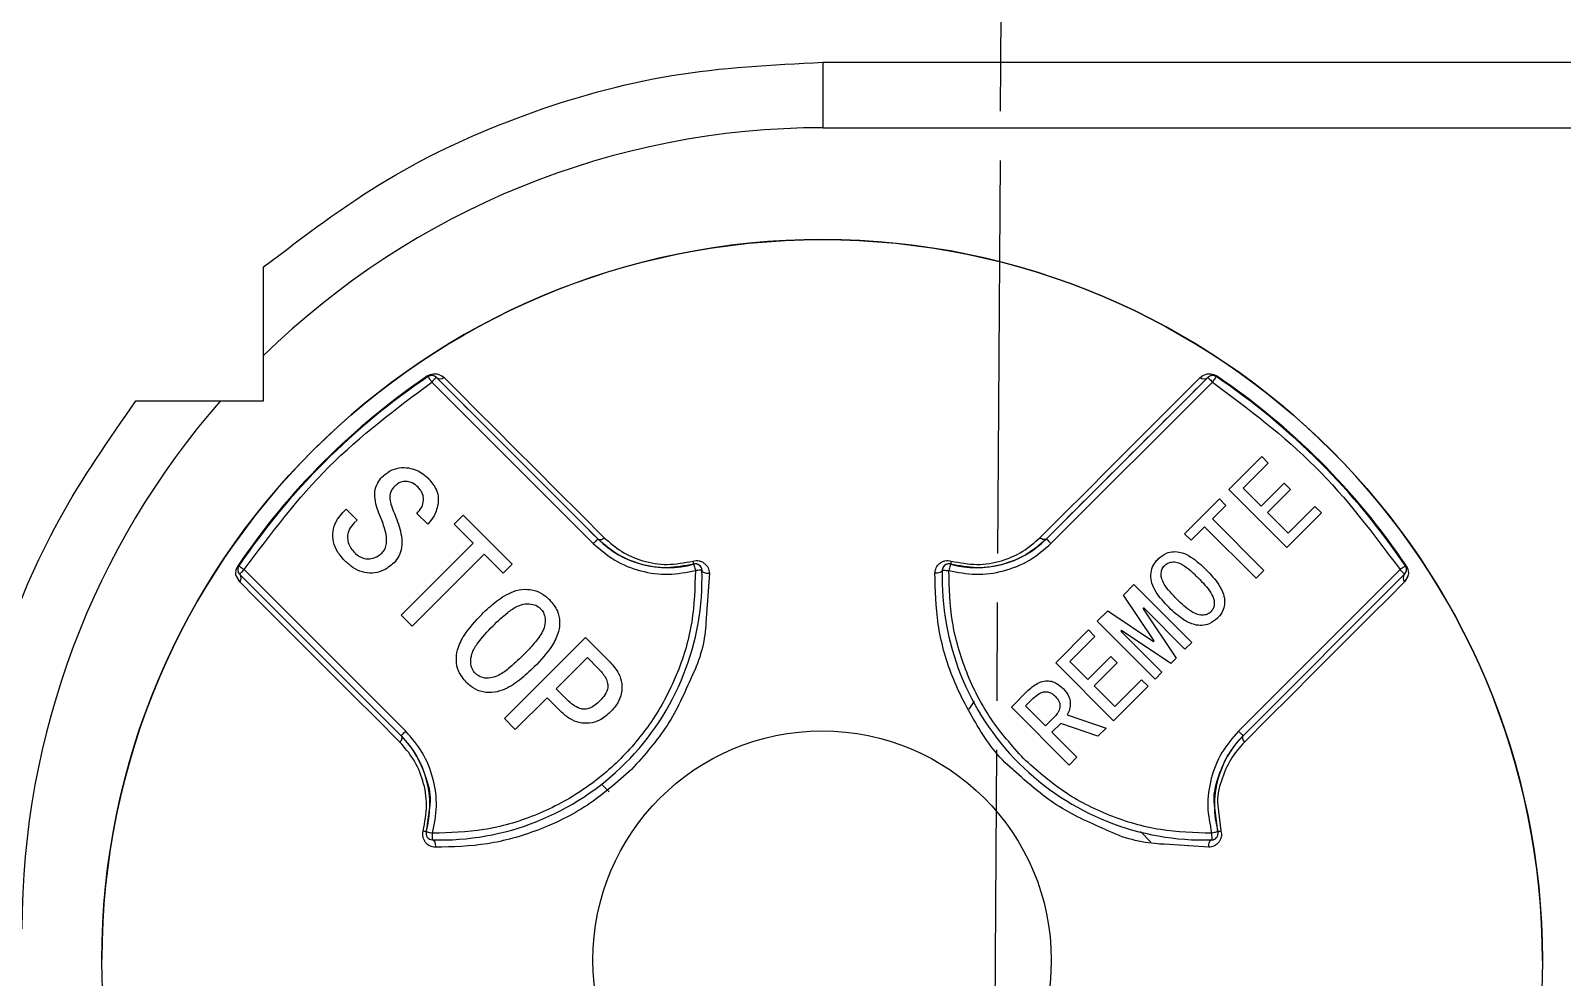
# Model space of a CAD drawing. Header units: millimetres. Extents: x 1852 to 4288, y 681 to 2404.
# Drawn here: x 2552.07 to 2598.85, y 2095.18 to 2124.09 of the extents above; entities that cross this region are included whole.
import ezdxf

# ---------------------------------------------------------------- set-up
doc = ezdxf.new("R2010")
doc.units = ezdxf.units.MM
doc.linetypes.add('AM_ISO08W050', pattern=[18, 12, -1.5, 3, -1.5])
doc.layers.add('AM_7', color=4, linetype='AM_ISO08W050', lineweight=25)

msp = doc.modelspace()

# ---------------------------------------------------------------- linework, layer by layer
at = {"color": 7, "linetype": 'Continuous', "lineweight": 25}
for p, q in [((2576.264, 2123.126), (2626.956, 2123.126)), ((2576.264, 2123.126), (2576.264, 2121.126)), ((2576.264, 2121.126), (2626.755, 2121.126)), ((2559.182, 2112.788), (2559.182, 2116.874)), ((2564.191, 2113.546), (2564.204, 2113.526)), ((2564.204, 2113.526), (2564.204, 2113.526)), ((2564.316, 2113.36), (2569.249, 2108.428)), ((2564.458, 2113.502), (2569.39, 2108.569)), ((2564.458, 2113.502), (2564.458, 2113.502)), ((2583.088, 2108.569), (2588.021, 2113.502)), ((2583.229, 2108.428), (2588.162, 2113.36)), ((2588.021, 2113.502), (2588.021, 2113.502)), ((2588.274, 2113.526), (2588.288, 2113.546)), ((2588.274, 2113.526), (2588.274, 2113.526)), ((2555.282, 2112.788), (2559.182, 2112.788)), ((2588.666, 2110.079), (2589.669, 2111.082)), ((2589.865, 2110.885), (2589.1, 2110.12)), ((2589.865, 2110.885), (2589.1, 2110.12)), ((2589.669, 2111.082), (2589.865, 2110.885)), ((2563.179, 2110.174), (2563.179, 2110.174)), ((2563.902, 2110.146), (2563.902, 2110.146)), ((2590.434, 2108.311), (2588.666, 2110.079)), ((2590.434, 2108.311), (2588.666, 2110.079)), ((2589.1, 2110.12), (2589.648, 2109.572)), ((2589.1, 2110.12), (2589.1, 2110.12)), ((2589.648, 2109.572), (2590.351, 2110.275)), ((2590.548, 2110.079), (2589.845, 2109.376)), ((2590.548, 2110.079), (2589.845, 2109.376)), ((2590.351, 2110.275), (2590.548, 2110.079)), ((2561.601, 2109.378), (2561.702, 2109.48)), ((2561.702, 2109.48), (2562.035, 2109.147)), ((2563.036, 2109.794), (2563.036, 2109.794)), ((2564.065, 2109.769), (2564.065, 2109.769)), ((2587.312, 2108.725), (2588.377, 2109.789)), ((2588.573, 2109.593), (2588.159, 2109.179)), ((2588.573, 2109.593), (2588.159, 2109.179)), ((2588.377, 2109.789), (2588.573, 2109.593)), ((2590.475, 2108.745), (2591.292, 2109.562)), ((2591.292, 2109.562), (2591.488, 2109.365)), ((2562.035, 2109.147), (2561.948, 2109.06)), ((2562.035, 2109.147), (2561.948, 2109.06)), ((2561.948, 2109.06), (2561.948, 2109.06)), ((2564.192, 2109.017), (2563.859, 2109.35)), ((2564.192, 2109.017), (2563.859, 2109.35)), ((2564.192, 2109.017), (2564.192, 2109.017)), ((2565.002, 2109.017), (2565.277, 2109.292)), ((2565.581, 2108.438), (2565.002, 2109.017)), ((2565.581, 2108.438), (2565.002, 2109.017)), ((2565.277, 2109.292), (2566.768, 2107.801)), ((2588.159, 2109.179), (2589.731, 2107.608)), ((2588.159, 2109.179), (2588.159, 2109.179)), ((2589.845, 2109.376), (2590.475, 2108.745)), ((2589.845, 2109.376), (2589.845, 2109.376)), ((2591.488, 2109.365), (2590.434, 2108.311)), ((2591.488, 2109.365), (2590.434, 2108.311)), ((2561.745, 2108.627), (2561.745, 2108.627)), ((2562.937, 2108.586), (2562.937, 2108.586)), ((2569.39, 2108.569), (2569.39, 2108.569)), ((2583.088, 2108.569), (2583.088, 2108.569)), ((2587.508, 2108.528), (2587.312, 2108.725)), ((2587.508, 2108.528), (2587.312, 2108.725)), ((2587.922, 2108.942), (2587.508, 2108.528)), ((2587.922, 2108.942), (2587.508, 2108.528)), ((2587.508, 2108.528), (2587.508, 2108.528)), ((2589.493, 2107.37), (2587.922, 2108.942)), ((2587.922, 2108.942), (2587.922, 2108.942)), ((2589.493, 2107.37), (2587.922, 2108.942)), ((2563.381, 2106.238), (2565.581, 2108.438)), ((2565.914, 2108.105), (2563.714, 2105.905)), ((2565.914, 2108.105), (2563.714, 2105.905)), ((2565.581, 2108.438), (2565.581, 2108.438)), ((2566.493, 2107.526), (2565.914, 2108.105)), ((2565.914, 2108.105), (2565.914, 2108.105)), ((2566.493, 2107.526), (2565.914, 2108.105)), ((2590.434, 2108.311), (2590.434, 2108.311)), ((2558.389, 2107.633), (2558.389, 2107.633)), ((2558.423, 2107.745), (2558.403, 2107.758)), ((2558.423, 2107.745), (2558.423, 2107.745)), ((2563.521, 2102.7), (2558.589, 2107.633)), ((2561.659, 2107.902), (2561.659, 2107.902)), ((2563.164, 2107.844), (2563.164, 2107.844)), ((2566.768, 2107.801), (2566.493, 2107.526)), ((2566.768, 2107.801), (2566.493, 2107.526)), ((2586.702, 2107.763), (2586.702, 2107.763)), ((2593.89, 2107.633), (2588.957, 2102.7)), ((2589.731, 2107.608), (2589.493, 2107.37)), ((2589.731, 2107.608), (2589.493, 2107.37)), ((2594.055, 2107.745), (2594.075, 2107.758)), ((2594.055, 2107.745), (2594.055, 2107.745)), ((2594.09, 2107.633), (2594.09, 2107.633)), ((2558.451, 2107.256), (2558.352, 2107.434)), ((2563.38, 2102.559), (2558.447, 2107.491)), ((2566.493, 2107.526), (2566.493, 2107.526)), ((2572.572, 2107.369), (2572.572, 2107.369)), ((2572.796, 2107.523), (2572.692, 2106.011)), ((2579.906, 2107.386), (2579.906, 2107.386)), ((2585.441, 2106.853), (2585.761, 2107.174)), ((2585.761, 2107.174), (2587.529, 2105.406)), ((2586.616, 2107.345), (2586.616, 2107.345)), ((2587.725, 2107.381), (2587.725, 2107.381)), ((2594.031, 2107.491), (2589.098, 2102.559)), ((2589.493, 2107.37), (2589.493, 2107.37)), ((2594.126, 2107.434), (2594.027, 2107.256)), ((2586.381, 2105.458), (2585.441, 2106.853)), ((2586.381, 2105.458), (2585.441, 2106.853)), ((2588.192, 2106.764), (2588.192, 2106.764)), ((2563.714, 2105.905), (2563.381, 2106.238)), ((2563.714, 2105.905), (2563.381, 2106.238)), ((2567.636, 2106.44), (2567.636, 2106.44)), ((2584.645, 2106.057), (2584.965, 2106.378)), ((2584.965, 2106.378), (2586.361, 2105.437)), ((2586.04, 2106.44), (2586.061, 2106.461)), ((2586.061, 2106.461), (2586.04, 2106.44)), ((2586.04, 2106.44), (2587.053, 2104.931)), ((2586.04, 2106.44), (2586.04, 2106.44)), ((2587.322, 2105.199), (2586.061, 2106.461)), ((2586.061, 2106.461), (2586.061, 2106.461)), ((2587.322, 2105.199), (2586.061, 2106.461)), ((2586.826, 2106.481), (2586.826, 2106.481)), ((2563.714, 2105.905), (2563.714, 2105.905)), ((2566.189, 2105.919), (2566.189, 2105.919)), ((2567.747, 2105.861), (2567.747, 2105.861)), ((2583.373, 2104.786), (2584.376, 2105.789)), ((2584.376, 2105.789), (2584.572, 2105.592)), ((2586.412, 2104.29), (2584.645, 2106.057)), ((2586.412, 2104.29), (2584.645, 2106.057)), ((2585.358, 2105.758), (2585.379, 2105.778)), ((2585.379, 2105.778), (2585.358, 2105.758)), ((2585.358, 2105.758), (2586.619, 2104.496)), ((2585.358, 2105.758), (2585.358, 2105.758)), ((2586.888, 2104.765), (2585.379, 2105.778)), ((2585.379, 2105.778), (2585.379, 2105.778)), ((2586.888, 2104.765), (2585.379, 2105.778)), ((2588.315, 2106.15), (2588.315, 2106.15)), ((2566.536, 2103.083), (2569.011, 2105.558)), ((2569.011, 2105.558), (2569.764, 2104.805)), ((2584.572, 2105.592), (2583.807, 2104.827)), ((2584.572, 2105.592), (2583.807, 2104.827)), ((2586.381, 2105.458), (2586.361, 2105.437)), ((2586.381, 2105.458), (2586.381, 2105.458)), ((2587.529, 2105.406), (2587.322, 2105.199)), ((2587.529, 2105.406), (2587.322, 2105.199)), ((2565.54, 2105.05), (2565.54, 2105.05)), ((2568.114, 2103.995), (2569.069, 2104.95)), ((2568.114, 2103.995), (2569.069, 2104.95)), ((2569.069, 2104.95), (2569.402, 2104.617)), ((2569.069, 2104.95), (2569.069, 2104.95)), ((2569.069, 2104.95), (2569.402, 2104.617)), ((2585.141, 2103.018), (2583.373, 2104.786)), ((2585.141, 2103.018), (2583.373, 2104.786)), ((2583.807, 2104.827), (2584.355, 2104.279)), ((2583.807, 2104.827), (2583.807, 2104.827)), ((2584.355, 2104.279), (2585.058, 2104.982)), ((2585.255, 2104.786), (2584.552, 2104.083)), ((2585.255, 2104.786), (2584.552, 2104.083)), ((2585.058, 2104.982), (2585.255, 2104.786)), ((2587.053, 2104.931), (2586.888, 2104.765)), ((2587.053, 2104.931), (2586.888, 2104.765)), ((2587.322, 2105.199), (2587.322, 2105.199)), ((2567.448, 2104.66), (2567.448, 2104.66)), ((2569.402, 2104.617), (2569.402, 2104.617)), ((2586.619, 2104.496), (2586.412, 2104.29)), ((2586.619, 2104.496), (2586.412, 2104.29)), ((2586.888, 2104.765), (2586.888, 2104.765)), ((2565.378, 2104.183), (2565.378, 2104.183)), ((2568.447, 2103.662), (2568.114, 2103.995)), ((2568.114, 2103.995), (2568.114, 2103.995)), ((2569.694, 2104.073), (2569.694, 2104.073)), ((2582.019, 2103.432), (2582.536, 2103.948)), ((2584.552, 2104.083), (2585.182, 2103.452)), ((2584.552, 2104.083), (2584.552, 2104.083)), ((2586.195, 2104.072), (2585.141, 2103.018)), ((2586.195, 2104.072), (2585.141, 2103.018)), ((2585.182, 2103.452), (2585.999, 2104.269)), ((2585.999, 2104.269), (2586.195, 2104.072)), ((2586.412, 2104.29), (2586.412, 2104.29)), ((2567.839, 2103.72), (2566.869, 2102.75)), ((2567.839, 2103.72), (2566.869, 2102.75)), ((2568.259, 2103.3), (2567.839, 2103.72)), ((2567.839, 2103.72), (2567.839, 2103.72)), ((2568.259, 2103.3), (2567.839, 2103.72)), ((2580.726, 2103.371), (2580.892, 2103.62)), ((2583.787, 2101.664), (2582.019, 2103.432)), ((2583.787, 2101.664), (2582.019, 2103.432)), ((2582.453, 2103.473), (2582.68, 2103.7)), ((2582.453, 2103.473), (2582.68, 2103.7)), ((2583.063, 2102.863), (2582.453, 2103.473)), ((2582.453, 2103.473), (2582.453, 2103.473)), ((2582.68, 2103.7), (2582.68, 2103.7)), ((2583.363, 2103.762), (2583.363, 2103.762)), ((2583.506, 2103.479), (2583.506, 2103.479)), ((2566.869, 2102.75), (2566.536, 2103.083)), ((2566.869, 2102.75), (2566.536, 2103.083)), ((2568.259, 2103.3), (2568.259, 2103.3)), ((2569.778, 2103.285), (2569.778, 2103.285)), ((2583.352, 2103.152), (2583.063, 2102.863)), ((2583.528, 2102.935), (2583.259, 2102.667)), ((2583.528, 2102.935), (2583.259, 2102.667)), ((2584.665, 2102.542), (2583.528, 2102.935)), ((2583.528, 2102.935), (2583.528, 2102.935)), ((2584.665, 2102.542), (2583.528, 2102.935)), ((2583.725, 2103.194), (2584.913, 2102.791)), ((2585.141, 2103.018), (2585.141, 2103.018)), ((2566.869, 2102.75), (2566.869, 2102.75)), ((2583.259, 2102.667), (2584.024, 2101.902)), ((2583.259, 2102.667), (2583.259, 2102.667)), ((2584.913, 2102.791), (2584.665, 2102.542)), ((2584.913, 2102.791), (2584.665, 2102.542)), ((2584.665, 2102.542), (2584.665, 2102.542)), ((2584.024, 2101.902), (2583.787, 2101.664)), ((2584.024, 2101.902), (2583.787, 2101.664)), ((2583.787, 2101.664), (2583.787, 2101.664)), ((2569.504, 2101.078), (2569.734, 2100.848)), ((2564.257, 2100.435), (2564.149, 2099.634)), ((2588.329, 2099.634), (2588.221, 2100.441)), ((2588.322, 2100.43), (2588.422, 2099.656)), ((2585.962, 2099.634), (2586.282, 2099.314)), ((2564.142, 2099.581), (2564.142, 2099.581)), ((2564.336, 2099.381), (2564.342, 2099.581)), ((2585.985, 2099.611), (2586.283, 2099.314)), ((2588.052, 2099.153), (2586.686, 2099.244)), ((2588.137, 2099.581), (2588.142, 2099.381)), ((2588.337, 2099.58), (2588.337, 2099.58)), ((2554.239, 2095.734), (2554.239, 2095.734)), ((2598.239, 2095.687), (2598.239, 2095.687))]:
    msp.add_line(p, q, dxfattribs=at)
at = {"color": 7, "linetype": 'Continuous', "lineweight": 25, "flags": 128}
for points in [[(2564.316, 2113.36), (2564.294, 2113.393), (2564.273, 2113.424), (2564.254, 2113.452), (2564.237, 2113.478), (2564.223, 2113.498), (2564.213, 2113.514), (2564.207, 2113.523), (2564.204, 2113.526)], [(2564.458, 2113.502), (2564.455, 2113.499), (2564.447, 2113.491), (2564.434, 2113.478), (2564.416, 2113.46), (2564.395, 2113.439), (2564.37, 2113.415), (2564.344, 2113.388), (2564.316, 2113.36)], [(2564.693, 2113.498), (2565.176, 2113.016), (2565.698, 2112.493), (2566.259, 2111.932), (2566.858, 2111.334), (2567.491, 2110.7), (2568.158, 2110.033), (2568.857, 2109.334), (2569.586, 2108.605)], [(2582.892, 2108.605), (2583.621, 2109.334), (2584.32, 2110.033), (2584.987, 2110.7), (2585.621, 2111.334), (2586.219, 2111.932), (2586.78, 2112.493), (2587.303, 2113.016), (2587.785, 2113.498)], [(2588.021, 2113.502), (2588.023, 2113.499), (2588.031, 2113.491), (2588.044, 2113.478), (2588.062, 2113.46), (2588.083, 2113.439), (2588.108, 2113.415), (2588.134, 2113.388), (2588.162, 2113.36)], [(2588.274, 2113.526), (2588.272, 2113.523), (2588.265, 2113.514), (2588.255, 2113.498), (2588.241, 2113.478), (2588.224, 2113.452), (2588.205, 2113.424), (2588.184, 2113.393), (2588.162, 2113.36)], [(2569.39, 2108.569), (2569.388, 2108.567), (2569.38, 2108.558), (2569.367, 2108.545), (2569.349, 2108.528), (2569.328, 2108.506), (2569.303, 2108.482), (2569.277, 2108.455), (2569.249, 2108.428)], [(2569.39, 2108.569), (2569.407, 2108.557), (2569.426, 2108.55), (2569.45, 2108.548), (2569.475, 2108.55), (2569.502, 2108.557), (2569.531, 2108.569), (2569.559, 2108.585), (2569.586, 2108.605)], [(2583.088, 2108.569), (2583.072, 2108.557), (2583.052, 2108.55), (2583.029, 2108.548), (2583.003, 2108.55), (2582.976, 2108.557), (2582.948, 2108.569), (2582.92, 2108.585), (2582.892, 2108.605)], [(2583.088, 2108.569), (2583.091, 2108.567), (2583.099, 2108.558), (2583.112, 2108.545), (2583.129, 2108.528), (2583.151, 2108.506), (2583.175, 2108.482), (2583.202, 2108.455), (2583.229, 2108.428)], [(2558.423, 2107.745), (2558.426, 2107.743), (2558.436, 2107.736), (2558.451, 2107.726), (2558.472, 2107.712), (2558.497, 2107.695), (2558.525, 2107.676), (2558.556, 2107.655), (2558.589, 2107.633)], [(2558.447, 2107.491), (2558.45, 2107.494), (2558.458, 2107.502), (2558.471, 2107.515), (2558.489, 2107.533), (2558.51, 2107.554), (2558.535, 2107.579), (2558.561, 2107.605), (2558.589, 2107.633)], [(2572.315, 2107.8), (2572.316, 2107.796), (2572.319, 2107.785), (2572.324, 2107.768), (2572.331, 2107.744), (2572.339, 2107.714), (2572.348, 2107.681), (2572.358, 2107.645), (2572.369, 2107.607)], [(2572.568, 2107.613), (2572.565, 2107.613), (2572.553, 2107.613), (2572.535, 2107.612), (2572.51, 2107.612), (2572.48, 2107.611), (2572.445, 2107.61), (2572.408, 2107.609), (2572.369, 2107.607)], [(2572.568, 2107.613), (2572.574, 2107.593), (2572.587, 2107.574), (2572.609, 2107.556), (2572.638, 2107.542), (2572.673, 2107.531), (2572.712, 2107.524), (2572.754, 2107.521), (2572.796, 2107.523)], [(2579.91, 2107.613), (2579.905, 2107.593), (2579.891, 2107.574), (2579.869, 2107.556), (2579.84, 2107.542), (2579.805, 2107.531), (2579.766, 2107.524), (2579.724, 2107.521), (2579.682, 2107.523)], [(2579.91, 2107.613), (2579.914, 2107.613), (2579.925, 2107.613), (2579.944, 2107.612), (2579.968, 2107.612), (2579.999, 2107.611), (2580.033, 2107.61), (2580.071, 2107.609), (2580.11, 2107.607)], [(2580.163, 2107.8), (2580.162, 2107.796), (2580.159, 2107.785), (2580.154, 2107.768), (2580.148, 2107.744), (2580.14, 2107.714), (2580.13, 2107.681), (2580.12, 2107.645), (2580.11, 2107.607)], [(2594.055, 2107.745), (2594.052, 2107.743), (2594.043, 2107.736), (2594.027, 2107.726), (2594.007, 2107.712), (2593.982, 2107.695), (2593.953, 2107.676), (2593.922, 2107.655), (2593.89, 2107.633)], [(2594.031, 2107.491), (2594.028, 2107.494), (2594.02, 2107.502), (2594.007, 2107.515), (2593.99, 2107.533), (2593.968, 2107.554), (2593.944, 2107.579), (2593.917, 2107.605), (2593.89, 2107.633)], [(2563.344, 2102.363), (2562.615, 2103.092), (2561.916, 2103.791), (2561.249, 2104.458), (2560.615, 2105.092), (2560.017, 2105.69), (2559.456, 2106.251), (2558.933, 2106.774), (2558.451, 2107.256)], [(2594.027, 2107.256), (2593.545, 2106.774), (2593.022, 2106.251), (2592.461, 2105.69), (2591.863, 2105.092), (2591.229, 2104.458), (2590.562, 2103.791), (2589.863, 2103.092), (2589.135, 2102.363)], [(2563.38, 2102.559), (2563.392, 2102.543), (2563.399, 2102.523), (2563.402, 2102.5), (2563.399, 2102.474), (2563.392, 2102.447), (2563.38, 2102.419), (2563.364, 2102.391), (2563.344, 2102.363)], [(2563.38, 2102.559), (2563.383, 2102.562), (2563.391, 2102.57), (2563.404, 2102.583), (2563.421, 2102.6), (2563.443, 2102.622), (2563.467, 2102.646), (2563.494, 2102.673), (2563.521, 2102.7)], [(2589.098, 2102.559), (2589.096, 2102.562), (2589.088, 2102.57), (2589.075, 2102.583), (2589.057, 2102.6), (2589.036, 2102.622), (2589.011, 2102.646), (2588.985, 2102.673), (2588.957, 2102.7)], [(2589.098, 2102.559), (2589.086, 2102.543), (2589.079, 2102.523), (2589.077, 2102.5), (2589.079, 2102.474), (2589.087, 2102.447), (2589.098, 2102.419), (2589.115, 2102.391), (2589.135, 2102.363)], [(2564.149, 2099.634), (2564.153, 2099.633), (2564.164, 2099.63), (2564.182, 2099.625), (2564.206, 2099.619), (2564.235, 2099.61), (2564.268, 2099.601), (2564.304, 2099.591), (2564.342, 2099.581)], [(2588.329, 2099.634), (2588.326, 2099.633), (2588.315, 2099.63), (2588.297, 2099.625), (2588.273, 2099.619), (2588.244, 2099.61), (2588.21, 2099.601), (2588.174, 2099.591), (2588.137, 2099.581)], [(2564.336, 2099.381), (2564.356, 2099.376), (2564.376, 2099.362), (2564.393, 2099.34), (2564.407, 2099.311), (2564.418, 2099.276), (2564.425, 2099.237), (2564.428, 2099.195), (2564.426, 2099.153)], [(2588.052, 2099.153), (2588.05, 2099.195), (2588.053, 2099.237), (2588.06, 2099.276), (2588.071, 2099.311), (2588.085, 2099.34), (2588.103, 2099.362), (2588.122, 2099.376), (2588.142, 2099.381)]]:
    msp.add_lwpolyline(points, dxfattribs=at)
at = {"color": 7, "linetype": 'Continuous', "lineweight": 25}
for radius in [22, 7]:
    msp.add_circle((2576.239, 2095.71), radius, dxfattribs=at)
for centre, radius, start, end in [((2543.24, 2132.915), 91.48, 295.79271, 180), ((2543.24, 2132.915), 90.341, 353.64897, 186.35103), ((2543.24, 2132.915), 89.875, 353.64897, 186.35103), ((2543.24, 2132.915), 85.319, 353.33017, 186.66983), ((2543.24, 2132.915), 91.48, 180, 290.22656), ((2576.264, 2096.662), 24.464, 90, 134.2869), ((2543.24, 2132.915), 91.441, 295.84596, 351.20762), ((2543.24, 2132.915), 90.976, 296.50811, 351.20762), ((2543.24, 2132.915), 86.42, 299.88973, 350.7957), ((2576.239, 2095.71), 22, 359.9388, 179.9388), ((2576.239, 2095.71), 21.524, 124.039, 145.961), ((2576.239, 2095.71), 21.5, 124.039, 145.961), ((2576.239, 2095.71), 21.5, 124.039, 145.961), ((2564.316, 2113.36), 0.2, 45, 124.039), ((2564.578, 2113.638), 0.182, 228.6227, 309.5363), ((2587.901, 2113.638), 0.182, 230.4637, 311.3773), ((2588.162, 2113.36), 0.2, 55.961, 135), ((2576.239, 2095.71), 21.5, 34.039, 55.961), ((2576.239, 2095.71), 21.5, 34.039, 55.961), ((2576.239, 2095.71), 21.524, 34.039, 55.961), ((2576.264, 2096.662), 24.464, 138.762, 180), ((2571.512, 2110.691), 3, 225, 285.531), ((2580.967, 2110.691), 3, 254.469, 315), ((2558.589, 2107.633), 0.2, 145.961, 225), ((2564.572, 2107.377), 8, 268.3094, 1.6906), ((2571.635, 2107.693), 0.689, 8.9101, 16.8757), ((2572.369, 2107.607), 0.2, 1.6906, 105.531), ((2587.906, 2107.377), 8, 178.3094, 271.6906), ((2580.11, 2107.607), 0.2, 135, 178.3094), ((2580.11, 2107.607), 0.2, 74.469, 135), ((2580.844, 2107.693), 0.689, 163.1243, 171.0899), ((2593.89, 2107.633), 0.2, 315, 34.039), ((2558.311, 2107.372), 0.182, 320.5221, 40.0844), ((2594.168, 2107.372), 0.182, 139.9143, 219.478), ((2561.259, 2100.438), 3, 344.469, 45), ((2591.22, 2100.438), 3, 135, 195.531), ((2564.256, 2100.315), 0.689, 253.1246, 261.0883), ((2564.342, 2099.581), 0.2, 164.469, 268.3094), ((2588.137, 2099.581), 0.2, 315, 15.531), ((2588.223, 2100.315), 0.689, 278.9117, 286.8754), ((2588.137, 2099.581), 0.2, 271.6906, 315)]:
    msp.add_arc(centre, radius, start, end, dxfattribs=at)
for points in [[(2626.956, 2123.126), (2627.21, 2126.079), (2627.719, 2131.985), (2627.295, 2140.884), (2626.003, 2149.686), (2623.774, 2158.305), (2620.656, 2166.64), (2616.676, 2174.601), (2611.88, 2182.099), (2606.322, 2189.051), (2600.063, 2195.379), (2593.173, 2201.013), (2585.728, 2205.89), (2577.811, 2209.956), (2569.51, 2213.171), (2560.917, 2215.476), (2552.128, 2216.931), (2546.202, 2217.112), (2543.24, 2217.202)], [(2636.98, 2132.916), (2636.893, 2129.849), (2636.719, 2123.713), (2635.316, 2114.599), (2633.091, 2105.661), (2629.983, 2096.986), (2626.044, 2088.656), (2621.307, 2080.753), (2615.818, 2073.352), (2609.631, 2066.525), (2602.804, 2060.337), (2595.403, 2054.849), (2587.5, 2050.111), (2579.17, 2046.173), (2570.495, 2043.065), (2561.557, 2040.84), (2552.443, 2039.437), (2546.307, 2039.263), (2543.24, 2039.176)], [(2559.182, 2116.874), (2560.415, 2117.814), (2562.88, 2119.693), (2567.129, 2121.624), (2571.621, 2122.892), (2574.716, 2123.048), (2576.264, 2123.126)], [(2640.913, 2122.127), (2640.389, 2118.475), (2639.341, 2111.172), (2636.221, 2100.529), (2632.013, 2090.286), (2626.658, 2080.585), (2620.253, 2071.546), (2612.872, 2063.284), (2604.61, 2055.902), (2595.571, 2049.498), (2585.87, 2044.142), (2575.627, 2039.934), (2564.984, 2036.815), (2557.681, 2035.767), (2554.029, 2035.243)], [(2640.711, 2115.584), (2640.024, 2112.29), (2638.651, 2105.701), (2635.331, 2096.149), (2631.127, 2086.966), (2625.991, 2078.263), (2620.002, 2070.126), (2613.214, 2062.642), (2605.701, 2055.886), (2597.539, 2049.932), (2588.814, 2044.833), (2579.612, 2040.669), (2570.046, 2037.389), (2563.452, 2036.044), (2560.155, 2035.372)], [(2558.589, 2107.633), (2559.406, 2108.725), (2561.04, 2110.909), (2563.224, 2112.543), (2564.316, 2113.36)], [(2569.39, 2108.569), (2568.426, 2109.534), (2566.497, 2111.462), (2565.138, 2112.822), (2564.458, 2113.502)], [(2588.021, 2113.502), (2587.341, 2112.822), (2585.981, 2111.462), (2584.052, 2109.534), (2583.088, 2108.569)], [(2588.162, 2113.36), (2589.254, 2112.543), (2591.438, 2110.909), (2593.072, 2108.725), (2593.89, 2107.633)], [(2549.801, 2096.662), (2549.868, 2098.107), (2550.004, 2100.998), (2551.111, 2105.211), (2552.801, 2109.226), (2554.455, 2111.601), (2555.282, 2112.788)]]:
    msp.add_open_spline(points, degree=3, dxfattribs=at)
for points, knots in [([(2585.524, 2058.844), (2587.702, 2060.118), (2592.687, 2063.032), (2599.751, 2068.686), (2606.716, 2075.518), (2612.835, 2083.128), (2618.058, 2091.376), (2622.286, 2100.171), (2625.563, 2109.379), (2626.838, 2115.754), (2627.475, 2118.941)], [0, 0, 0, 0, 0.099849, 0.228442, 0.357035, 0.485628, 0.614221, 0.742814, 0.871407, 1, 1, 1, 1]), ([(2564.191, 2113.546), (2564.204, 2113.555), (2564.231, 2113.572), (2564.291, 2113.598), (2564.391, 2113.62), (2564.553, 2113.606), (2564.637, 2113.541), (2564.693, 2113.498)], [0, 0, 0, 0, 0.057712, 0.117064, 0.25153, 0.501177, 1, 1, 1, 1]), ([(2564.458, 2113.502), (2564.433, 2113.522), (2564.395, 2113.552), (2564.32, 2113.564), (2564.265, 2113.556), (2564.231, 2113.542), (2564.215, 2113.533), (2564.208, 2113.529), (2564.204, 2113.526)], [0, 0, 0, 0, 0.500032, 0.773163, 0.911126, 0.959646, 0.980448, 1, 1, 1, 1]), ([(2587.785, 2113.498), (2587.841, 2113.541), (2587.925, 2113.606), (2588.087, 2113.62), (2588.187, 2113.598), (2588.247, 2113.572), (2588.274, 2113.555), (2588.288, 2113.546)], [0, 0, 0, 0, 0.497364, 0.74736, 0.882361, 0.942012, 1, 1, 1, 1]), ([(2588.274, 2113.526), (2588.27, 2113.529), (2588.263, 2113.533), (2588.246, 2113.542), (2588.211, 2113.556), (2588.157, 2113.564), (2588.083, 2113.552), (2588.045, 2113.522), (2588.021, 2113.502)], [0, 0, 0, 0, 0.019949, 0.041211, 0.090998, 0.233378, 0.500651, 1, 1, 1, 1]), ([(2562.788, 2109.147), (2562.71, 2109.334), (2562.594, 2109.61), (2562.565, 2110.008), (2562.64, 2110.276), (2562.753, 2110.407), (2562.802, 2110.464)], [0, 0, 0, 0, 0.428369, 0.633551, 0.840869, 1, 1, 1, 1]), ([(2562.802, 2110.464), (2562.9, 2110.545), (2563.072, 2110.69), (2563.391, 2110.761), (2563.7, 2110.734), (2563.981, 2110.623), (2564.129, 2110.49), (2564.192, 2110.435)], [0, 0, 0, 0, 0.24267, 0.429477, 0.615634, 0.838969, 1, 1, 1, 1]), ([(2564.192, 2110.435), (2564.281, 2110.334), (2564.428, 2110.168), (2564.527, 2109.872), (2564.506, 2109.564), (2564.401, 2109.26), (2564.252, 2109.087), (2564.192, 2109.017)], [0, 0, 0, 0, 0.252592, 0.41193, 0.571985, 0.826889, 1, 1, 1, 1]), ([(2563.179, 2110.174), (2563.136, 2110.123), (2563.064, 2110.033), (2563.022, 2109.859), (2563.069, 2109.589), (2563.158, 2109.384), (2563.222, 2109.234)], [0, 0, 0, 0, 0.196092, 0.338428, 0.515662, 1, 1, 1, 1]), ([(2563.902, 2110.146), (2563.845, 2110.195), (2563.748, 2110.28), (2563.57, 2110.333), (2563.411, 2110.324), (2563.277, 2110.263), (2563.209, 2110.202), (2563.179, 2110.174)], [0, 0, 0, 0, 0.273741, 0.469785, 0.666347, 0.848138, 1, 1, 1, 1]), ([(2563.902, 2110.146), (2563.845, 2110.195), (2563.748, 2110.28), (2563.57, 2110.333), (2563.411, 2110.324), (2563.277, 2110.263), (2563.209, 2110.202), (2563.179, 2110.174)], [0, 0, 0, 0, 0.273741, 0.469785, 0.666347, 0.848138, 1, 1, 1, 1]), ([(2563.859, 2109.35), (2563.915, 2109.41), (2564.022, 2109.523), (2564.072, 2109.729), (2564.059, 2109.905), (2563.997, 2110.042), (2563.932, 2110.113), (2563.902, 2110.146)], [0, 0, 0, 0, 0.271428, 0.5099, 0.681019, 0.852199, 1, 1, 1, 1]), ([(2561.659, 2107.902), (2561.562, 2108.013), (2561.393, 2108.206), (2561.284, 2108.559), (2561.303, 2108.883), (2561.414, 2109.169), (2561.543, 2109.313), (2561.601, 2109.378)], [0, 0, 0, 0, 0.264487, 0.457861, 0.651756, 0.843286, 1, 1, 1, 1]), ([(2561.948, 2109.06), (2561.892, 2108.995), (2561.796, 2108.885), (2561.737, 2108.683), (2561.751, 2108.499), (2561.81, 2108.32), (2561.893, 2108.224), (2561.934, 2108.177)], [0, 0, 0, 0, 0.25891, 0.438957, 0.619223, 0.812916, 1, 1, 1, 1]), ([(2562.802, 2108.148), (2562.835, 2108.188), (2562.902, 2108.271), (2562.949, 2108.467), (2562.928, 2108.77), (2562.842, 2109.001), (2562.788, 2109.147)], [0, 0, 0, 0, 0.143744, 0.301533, 0.558519, 1, 1, 1, 1]), ([(2563.222, 2109.234), (2563.291, 2109.043), (2563.399, 2108.744), (2563.412, 2108.332), (2563.332, 2108.045), (2563.219, 2107.909), (2563.164, 2107.844)], [0, 0, 0, 0, 0.409467, 0.643428, 0.829197, 1, 1, 1, 1]), ([(2572.315, 2107.8), (2572.043, 2107.748), (2571.482, 2107.64), (2570.678, 2107.777), (2569.951, 2108.083), (2569.585, 2108.401), (2569.39, 2108.569)], [0, 0, 0, 0, 0.2426639, 0.4999333, 0.7349896, 1, 1, 1, 1]), ([(2569.586, 2108.605), (2569.753, 2108.46), (2570.086, 2108.167), (2570.747, 2107.88), (2571.506, 2107.745), (2572.031, 2107.844), (2572.294, 2107.893)], [0, 0, 0, 0, 0.24976, 0.500155, 0.750188, 1, 1, 1, 1]), ([(2583.088, 2108.569), (2582.894, 2108.401), (2582.527, 2108.083), (2581.8, 2107.777), (2580.997, 2107.64), (2580.436, 2107.748), (2580.163, 2107.8)], [0, 0, 0, 0, 0.265019, 0.500067, 0.757342, 1, 1, 1, 1]), ([(2580.185, 2107.893), (2580.447, 2107.844), (2580.972, 2107.745), (2581.731, 2107.88), (2582.392, 2108.167), (2582.726, 2108.46), (2582.892, 2108.605)], [0, 0, 0, 0, 0.249812, 0.499845, 0.75024, 1, 1, 1, 1]), ([(2561.934, 2108.177), (2562.011, 2108.109), (2562.13, 2108.003), (2562.343, 2107.949), (2562.519, 2107.972), (2562.678, 2108.038), (2562.763, 2108.114), (2562.802, 2108.148)], [0, 0, 0, 0, 0.308723, 0.481176, 0.653403, 0.84143, 1, 1, 1, 1]), ([(2569.249, 2108.428), (2569.459, 2108.247), (2569.888, 2107.878), (2570.689, 2107.563), (2571.542, 2107.443), (2572.096, 2107.553), (2572.369, 2107.607)], [0, 0, 0, 0, 0.245589, 0.5, 0.754411, 1, 1, 1, 1]), ([(2580.11, 2107.607), (2580.382, 2107.553), (2580.937, 2107.443), (2581.789, 2107.563), (2582.59, 2107.878), (2583.019, 2108.247), (2583.229, 2108.428)], [0, 0, 0, 0, 0.245589, 0.5, 0.754411, 1, 1, 1, 1]), ([(2586.505, 2107.96), (2586.584, 2108.026), (2586.722, 2108.141), (2586.975, 2108.192), (2587.239, 2108.163), (2587.594, 2107.985), (2587.825, 2107.768), (2587.973, 2107.629)], [0, 0, 0, 0, 0.1789539, 0.3114743, 0.4435429, 0.6407467, 1, 1, 1, 1]), ([(2558.352, 2107.434), (2558.35, 2107.438), (2558.329, 2107.474), (2558.331, 2107.559), (2558.351, 2107.658), (2558.378, 2107.718), (2558.395, 2107.745), (2558.403, 2107.758)], [0, 0, 0, 0, 0.064165, 0.529616, 0.781144, 0.892106, 1, 1, 1, 1]), ([(2563.164, 2107.844), (2563.047, 2107.746), (2562.853, 2107.583), (2562.499, 2107.509), (2562.19, 2107.548), (2561.899, 2107.684), (2561.74, 2107.829), (2561.659, 2107.902)], [0, 0, 0, 0, 0.264859, 0.442595, 0.620083, 0.807926, 1, 1, 1, 1]), ([(2563.164, 2107.844), (2563.047, 2107.746), (2562.853, 2107.583), (2562.499, 2107.509), (2562.19, 2107.548), (2561.899, 2107.684), (2561.74, 2107.829), (2561.659, 2107.902)], [0, 0, 0, 0, 0.264859, 0.442595, 0.620083, 0.807926, 1, 1, 1, 1]), ([(2572.369, 2107.607), (2572.353, 2107.083), (2572.323, 2106.022), (2571.869, 2104.478), (2571.132, 2103.057), (2570.125, 2101.825), (2568.892, 2100.817), (2567.471, 2100.08), (2565.927, 2099.627), (2564.867, 2099.596), (2564.342, 2099.581)], [0, 0, 0, 0, 0.123694, 0.25, 0.376306, 0.5, 0.623694, 0.75, 0.876306, 1, 1, 1, 1]), ([(2572.294, 2107.893), (2572.325, 2107.9), (2572.39, 2107.913), (2572.486, 2107.902), (2572.574, 2107.872), (2572.675, 2107.807), (2572.77, 2107.692), (2572.788, 2107.579), (2572.796, 2107.523)], [0, 0, 0, 0, 0.1236108, 0.2502136, 0.3733132, 0.5010438, 0.7499659, 1, 1, 1, 1]), ([(2572.51, 2107.749), (2572.498, 2107.76), (2572.475, 2107.779), (2572.429, 2107.8), (2572.384, 2107.809), (2572.343, 2107.807), (2572.324, 2107.802), (2572.315, 2107.8)], [0, 0, 0, 0, 0.273059, 0.500453, 0.767114, 0.88663, 1, 1, 1, 1]), ([(2572.568, 2107.613), (2572.568, 2107.622), (2572.566, 2107.648), (2572.552, 2107.696), (2572.526, 2107.729), (2572.51, 2107.749)], [0, 0, 0, 0, 0.181202, 0.501499, 1, 1, 1, 1]), ([(2579.682, 2107.523), (2579.69, 2107.579), (2579.708, 2107.692), (2579.803, 2107.807), (2579.903, 2107.871), (2579.992, 2107.902), (2580.088, 2107.913), (2580.153, 2107.9), (2580.185, 2107.893)], [0, 0, 0, 0, 0.249602, 0.498296, 0.625589, 0.748629, 0.875722, 1, 1, 1, 1]), ([(2580.163, 2107.8), (2580.148, 2107.803), (2580.115, 2107.81), (2580.064, 2107.804), (2580.015, 2107.786), (2579.963, 2107.749), (2579.928, 2107.699), (2579.912, 2107.649), (2579.911, 2107.622), (2579.91, 2107.613)], [0, 0, 0, 0, 0.0985259, 0.2116632, 0.3444444, 0.5000064, 0.7493767, 0.9135439, 1, 1, 1, 1]), ([(2582.391, 2101.862), (2582.042, 2102.254), (2581.336, 2103.047), (2580.612, 2104.481), (2580.155, 2106.021), (2580.125, 2107.082), (2580.11, 2107.607)], [0, 0, 0, 0, 0.247388, 0.5, 0.752612, 1, 1, 1, 1]), ([(2586.826, 2106.481), (2586.688, 2106.628), (2586.481, 2106.85), (2586.303, 2107.198), (2586.265, 2107.469), (2586.318, 2107.713), (2586.42, 2107.87), (2586.489, 2107.942), (2586.505, 2107.96)], [0, 0, 0, 0, 0.352615, 0.529946, 0.676874, 0.824141, 0.958426, 1, 1, 1, 1]), ([(2586.619, 2107.346), (2586.616, 2107.353), (2586.589, 2107.408), (2586.592, 2107.518), (2586.617, 2107.659), (2586.674, 2107.728), (2586.702, 2107.763)], [0, 0, 0, 0, 0.048502, 0.412822, 0.703624, 1, 1, 1, 1]), ([(2587.074, 2106.729), (2586.933, 2106.874), (2586.747, 2107.064), (2586.601, 2107.353), (2586.59, 2107.517), (2586.618, 2107.66), (2586.674, 2107.728), (2586.702, 2107.763)], [0, 0, 0, 0, 0.494324, 0.651411, 0.784883, 0.89142, 1, 1, 1, 1]), ([(2586.702, 2107.763), (2586.733, 2107.789), (2586.796, 2107.841), (2586.932, 2107.873), (2587.084, 2107.862), (2587.282, 2107.77), (2587.494, 2107.604), (2587.648, 2107.456), (2587.725, 2107.381)], [0, 0, 0, 0, 0.099275, 0.199109, 0.336855, 0.470696, 0.732552, 1, 1, 1, 1]), ([(2586.702, 2107.763), (2586.733, 2107.789), (2586.796, 2107.841), (2586.932, 2107.873), (2587.084, 2107.862), (2587.282, 2107.77), (2587.494, 2107.604), (2587.648, 2107.456), (2587.725, 2107.381)], [0, 0, 0, 0, 0.099275, 0.199109, 0.336855, 0.470696, 0.732552, 1, 1, 1, 1]), ([(2587.973, 2107.629), (2588.111, 2107.482), (2588.321, 2107.258), (2588.505, 2106.907), (2588.546, 2106.641), (2588.503, 2106.41), (2588.41, 2106.253), (2588.338, 2106.175), (2588.315, 2106.15)], [0, 0, 0, 0, 0.351902, 0.53557, 0.686137, 0.813603, 0.940969, 1, 1, 1, 1]), ([(2594.081, 2107.576), (2594.086, 2107.597), (2594.093, 2107.629), (2594.085, 2107.684), (2594.071, 2107.718), (2594.062, 2107.734), (2594.058, 2107.741), (2594.055, 2107.745)], [0, 0, 0, 0, 0.546298, 0.82224, 0.919287, 0.960893, 1, 1, 1, 1]), ([(2594.075, 2107.758), (2594.084, 2107.745), (2594.101, 2107.718), (2594.127, 2107.658), (2594.148, 2107.56), (2594.15, 2107.474), (2594.128, 2107.438), (2594.126, 2107.434)], [0, 0, 0, 0, 0.107574, 0.218232, 0.46854, 0.933582, 1, 1, 1, 1]), ([(2582.083, 2101.513), (2582.076, 2101.519), (2581.619, 2101.886), (2580.936, 2102.872), (2580.151, 2104.374), (2579.72, 2105.979), (2579.695, 2107.007), (2579.682, 2107.523)], [0, 0, 0, 0, 0.003657, 0.252454, 0.50145, 0.750307, 1, 1, 1, 1]), ([(2587.725, 2107.381), (2587.867, 2107.237), (2588.067, 2107.035), (2588.216, 2106.731), (2588.222, 2106.56), (2588.193, 2106.437), (2588.143, 2106.377), (2588.118, 2106.347)], [0, 0, 0, 0, 0.49285, 0.695676, 0.810798, 0.906138, 1, 1, 1, 1]), ([(2565.842, 2106.267), (2565.987, 2106.404), (2566.279, 2106.68), (2566.725, 2106.961), (2567.154, 2107.051), (2567.497, 2107.003), (2567.75, 2106.866), (2567.871, 2106.753), (2567.911, 2106.715)], [0, 0, 0, 0, 0.2512721, 0.5042684, 0.6480988, 0.7922439, 0.9307457, 1, 1, 1, 1]), ([(2567.911, 2106.715), (2568.004, 2106.604), (2568.165, 2106.411), (2568.237, 2106.055), (2568.196, 2105.686), (2567.945, 2105.19), (2567.643, 2104.868), (2567.448, 2104.66)], [0, 0, 0, 0, 0.179746, 0.312327, 0.444455, 0.642444, 1, 1, 1, 1]), ([(2588.118, 2106.347), (2588.085, 2106.32), (2588.019, 2106.266), (2587.875, 2106.237), (2587.698, 2106.251), (2587.405, 2106.407), (2587.214, 2106.593), (2587.074, 2106.729)], [0, 0, 0, 0, 0.1021, 0.204859, 0.350506, 0.525802, 1, 1, 1, 1]), ([(2565.378, 2104.183), (2565.284, 2104.297), (2565.12, 2104.495), (2565.052, 2104.86), (2565.097, 2105.241), (2565.349, 2105.741), (2565.652, 2106.065), (2565.842, 2106.267)], [0, 0, 0, 0, 0.181516, 0.31559, 0.449052, 0.655207, 1, 1, 1, 1]), ([(2566.189, 2105.919), (2566.334, 2106.058), (2566.566, 2106.279), (2566.895, 2106.514), (2567.167, 2106.598), (2567.389, 2106.587), (2567.548, 2106.521), (2567.614, 2106.461), (2567.636, 2106.44)], [0, 0, 0, 0, 0.352152, 0.564272, 0.704386, 0.844226, 0.946602, 1, 1, 1, 1]), ([(2566.189, 2105.919), (2566.334, 2106.058), (2566.566, 2106.279), (2566.895, 2106.514), (2567.167, 2106.598), (2567.389, 2106.587), (2567.548, 2106.521), (2567.614, 2106.461), (2567.636, 2106.44)], [0, 0, 0, 0, 0.352152, 0.564272, 0.704386, 0.844226, 0.946602, 1, 1, 1, 1]), ([(2567.636, 2106.44), (2567.669, 2106.402), (2567.741, 2106.316), (2567.79, 2106.128), (2567.776, 2105.911), (2567.649, 2105.633), (2567.416, 2105.334), (2567.207, 2105.117), (2567.101, 2105.008)], [0, 0, 0, 0, 0.089191, 0.196684, 0.333078, 0.466728, 0.730437, 1, 1, 1, 1]), ([(2588.315, 2106.15), (2588.235, 2106.085), (2588.096, 2105.969), (2587.84, 2105.918), (2587.57, 2105.946), (2587.208, 2106.123), (2586.975, 2106.341), (2586.826, 2106.481)], [0, 0, 0, 0, 0.176786, 0.310691, 0.443909, 0.644004, 1, 1, 1, 1]), ([(2588.315, 2106.15), (2588.235, 2106.085), (2588.096, 2105.969), (2587.84, 2105.918), (2587.57, 2105.946), (2587.208, 2106.123), (2586.975, 2106.341), (2586.826, 2106.481)], [0, 0, 0, 0, 0.1767859, 0.3106912, 0.4439093, 0.644004, 1, 1, 1, 1]), ([(2565.653, 2104.458), (2565.614, 2104.508), (2565.536, 2104.605), (2565.498, 2104.82), (2565.53, 2105.089), (2565.769, 2105.482), (2566.019, 2105.742), (2566.189, 2105.919)], [0, 0, 0, 0, 0.109631, 0.214352, 0.370161, 0.57218, 1, 1, 1, 1]), ([(2572.692, 2106.011), (2572.691, 2105.983), (2572.656, 2105.452), (2572.515, 2104.878), (2572.263, 2104.381), (2572.26, 2104.375)], [0, 0, 0, 0, 0.0522626, 0.9879118, 1, 1, 1, 1]), ([(2567.101, 2105.008), (2566.956, 2104.869), (2566.717, 2104.64), (2566.382, 2104.399), (2566.106, 2104.311), (2565.895, 2104.316), (2565.742, 2104.379), (2565.678, 2104.436), (2565.653, 2104.458)], [0, 0, 0, 0, 0.35098, 0.581264, 0.716481, 0.851787, 0.942273, 1, 1, 1, 1]), ([(2569.764, 2104.805), (2569.861, 2104.695), (2570.027, 2104.506), (2570.136, 2104.16), (2570.122, 2103.848), (2570.005, 2103.54), (2569.859, 2103.376), (2569.778, 2103.285)], [0, 0, 0, 0, 0.25359, 0.435459, 0.617929, 0.790356, 1, 1, 1, 1]), ([(2567.448, 2104.66), (2567.303, 2104.523), (2567.011, 2104.247), (2566.57, 2103.962), (2566.144, 2103.859), (2565.802, 2103.895), (2565.546, 2104.028), (2565.423, 2104.142), (2565.378, 2104.183)], [0, 0, 0, 0, 0.250812, 0.503138, 0.646599, 0.790783, 0.924124, 1, 1, 1, 1]), ([(2567.448, 2104.66), (2567.303, 2104.523), (2567.011, 2104.247), (2566.57, 2103.962), (2566.144, 2103.859), (2565.802, 2103.895), (2565.546, 2104.028), (2565.423, 2104.142), (2565.378, 2104.183)], [0, 0, 0, 0, 0.250812, 0.503138, 0.646599, 0.790783, 0.924124, 1, 1, 1, 1]), ([(2569.402, 2104.617), (2569.479, 2104.533), (2569.595, 2104.406), (2569.682, 2104.205), (2569.703, 2104.053), (2569.656, 2103.883), (2569.561, 2103.739), (2569.476, 2103.65), (2569.445, 2103.618)], [0, 0, 0, 0, 0.291497, 0.44073, 0.560786, 0.681124, 0.886746, 1, 1, 1, 1]), ([(2572.26, 2104.375), (2572.034, 2103.862), (2571.581, 2102.832), (2570.807, 2101.966), (2570.418, 2101.531)], [0, 0, 0, 0, 0.498004, 1, 1, 1, 1]), ([(2582.536, 2103.948), (2582.643, 2104.04), (2582.802, 2104.175), (2583.061, 2104.244), (2583.245, 2104.232), (2583.431, 2104.153), (2583.537, 2104.057), (2583.601, 2104)], [0, 0, 0, 0, 0.342652, 0.508032, 0.649213, 0.789985, 1, 1, 1, 1]), ([(2582.68, 2103.7), (2582.742, 2103.757), (2582.836, 2103.842), (2582.997, 2103.905), (2583.125, 2103.903), (2583.254, 2103.858), (2583.323, 2103.797), (2583.363, 2103.762)], [0, 0, 0, 0, 0.319031, 0.483523, 0.649442, 0.800474, 1, 1, 1, 1]), ([(2582.68, 2103.7), (2582.742, 2103.757), (2582.836, 2103.842), (2582.997, 2103.905), (2583.125, 2103.903), (2583.254, 2103.858), (2583.323, 2103.797), (2583.363, 2103.762)], [0, 0, 0, 0, 0.319031, 0.483523, 0.649442, 0.800474, 1, 1, 1, 1]), ([(2583.601, 2104), (2583.669, 2103.923), (2583.781, 2103.795), (2583.828, 2103.563), (2583.811, 2103.366), (2583.753, 2103.251), (2583.725, 2103.194)], [0, 0, 0, 0, 0.3437348, 0.5651272, 0.7847775, 1, 1, 1, 1]), ([(2569.445, 2103.618), (2569.351, 2103.533), (2569.219, 2103.413), (2568.992, 2103.358), (2568.814, 2103.393), (2568.626, 2103.496), (2568.508, 2103.604), (2568.447, 2103.662)], [0, 0, 0, 0, 0.321352, 0.453721, 0.586607, 0.782613, 1, 1, 1, 1]), ([(2583.363, 2103.762), (2583.403, 2103.718), (2583.466, 2103.647), (2583.509, 2103.522), (2583.502, 2103.396), (2583.451, 2103.265), (2583.384, 2103.188), (2583.352, 2103.152)], [0, 0, 0, 0, 0.257374, 0.407338, 0.558095, 0.796648, 1, 1, 1, 1]), ([(2569.778, 2103.285), (2569.671, 2103.192), (2569.482, 2103.028), (2569.135, 2102.926), (2568.819, 2102.945), (2568.513, 2103.072), (2568.348, 2103.219), (2568.259, 2103.3)], [0, 0, 0, 0, 0.246664, 0.431134, 0.61605, 0.790801, 1, 1, 1, 1]), ([(2569.778, 2103.285), (2569.671, 2103.192), (2569.482, 2103.028), (2569.135, 2102.926), (2568.819, 2102.945), (2568.513, 2103.072), (2568.348, 2103.219), (2568.259, 2103.3)], [0, 0, 0, 0, 0.2466642, 0.431134, 0.61605, 0.7908013, 1, 1, 1, 1]), ([(2563.38, 2102.559), (2563.55, 2102.365), (2563.87, 2101.999), (2564.158, 2101.27), (2564.297, 2100.731), (2564.257, 2100.439), (2564.257, 2100.435)], [0, 0, 0, 0, 0.3481323, 0.6568931, 0.994853, 1, 1, 1, 1]), ([(2564.342, 2099.581), (2564.396, 2099.853), (2564.506, 2100.407), (2564.386, 2101.26), (2564.071, 2102.061), (2563.702, 2102.49), (2563.521, 2102.7)], [0, 0, 0, 0, 0.245589, 0.5, 0.754411, 1, 1, 1, 1]), ([(2588.957, 2102.7), (2588.776, 2102.49), (2588.407, 2102.061), (2588.092, 2101.26), (2587.972, 2100.407), (2588.082, 2099.853), (2588.137, 2099.581)], [0, 0, 0, 0, 0.245589, 0.5, 0.754411, 1, 1, 1, 1]), ([(2588.221, 2100.441), (2588.22, 2100.443), (2588.181, 2100.733), (2588.32, 2101.27), (2588.608, 2101.999), (2588.929, 2102.365), (2589.098, 2102.559)], [0, 0, 0, 0, 0.002694, 0.341482, 0.651018, 1, 1, 1, 1]), ([(2564.056, 2099.656), (2564.105, 2099.918), (2564.204, 2100.443), (2564.069, 2101.202), (2563.782, 2101.863), (2563.49, 2102.197), (2563.344, 2102.363)], [0, 0, 0, 0, 0.249812, 0.499845, 0.75024, 1, 1, 1, 1]), ([(2589.135, 2102.363), (2588.987, 2102.197), (2588.693, 2101.863), (2588.424, 2101.201), (2588.288, 2100.696), (2588.322, 2100.433), (2588.322, 2100.43)], [0, 0, 0, 0, 0.331802, 0.664447, 0.99661, 1, 1, 1, 1]), ([(2570.418, 2101.531), (2569.982, 2101.146), (2569.109, 2100.376), (2567.578, 2099.636), (2565.987, 2099.19), (2564.956, 2099.165), (2564.426, 2099.153)], [0, 0, 0, 0, 0.249705, 0.499612, 0.742897, 1, 1, 1, 1]), ([(2584.89, 2099.697), (2584.382, 2099.92), (2583.366, 2100.366), (2582.511, 2101.13), (2582.083, 2101.513)], [0, 0, 0, 0, 0.499082, 1, 1, 1, 1]), ([(2588.137, 2099.581), (2587.612, 2099.596), (2586.55, 2099.626), (2585.01, 2100.083), (2583.576, 2100.807), (2582.783, 2101.513), (2582.391, 2101.862)], [0, 0, 0, 0, 0.247388, 0.5, 0.752612, 1, 1, 1, 1]), ([(2564.426, 2099.153), (2564.37, 2099.161), (2564.257, 2099.178), (2564.143, 2099.274), (2564.078, 2099.374), (2564.047, 2099.463), (2564.036, 2099.559), (2564.049, 2099.624), (2564.056, 2099.656)], [0, 0, 0, 0, 0.249602, 0.498297, 0.625716, 0.748628, 0.875804, 1, 1, 1, 1]), ([(2586.686, 2099.244), (2586.623, 2099.247), (2586.046, 2099.282), (2585.416, 2099.43), (2584.901, 2099.691), (2584.89, 2099.697)], [0, 0, 0, 0, 0.106195, 0.979949, 1, 1, 1, 1]), ([(2588.422, 2099.656), (2588.429, 2099.624), (2588.442, 2099.559), (2588.431, 2099.463), (2588.401, 2099.375), (2588.336, 2099.274), (2588.221, 2099.179), (2588.108, 2099.161), (2588.052, 2099.153)], [0, 0, 0, 0, 0.123692, 0.250213, 0.373441, 0.501044, 0.749966, 1, 1, 1, 1])]:
    msp.add_open_spline(points, degree=3, knots=knots, dxfattribs=at)
at = {"layer": 'AM_7'}
msp.add_line((2580.732, 1964.131), (2582.97, 2331.267), dxfattribs=at)

doc.saveas('drawing.dxf')
